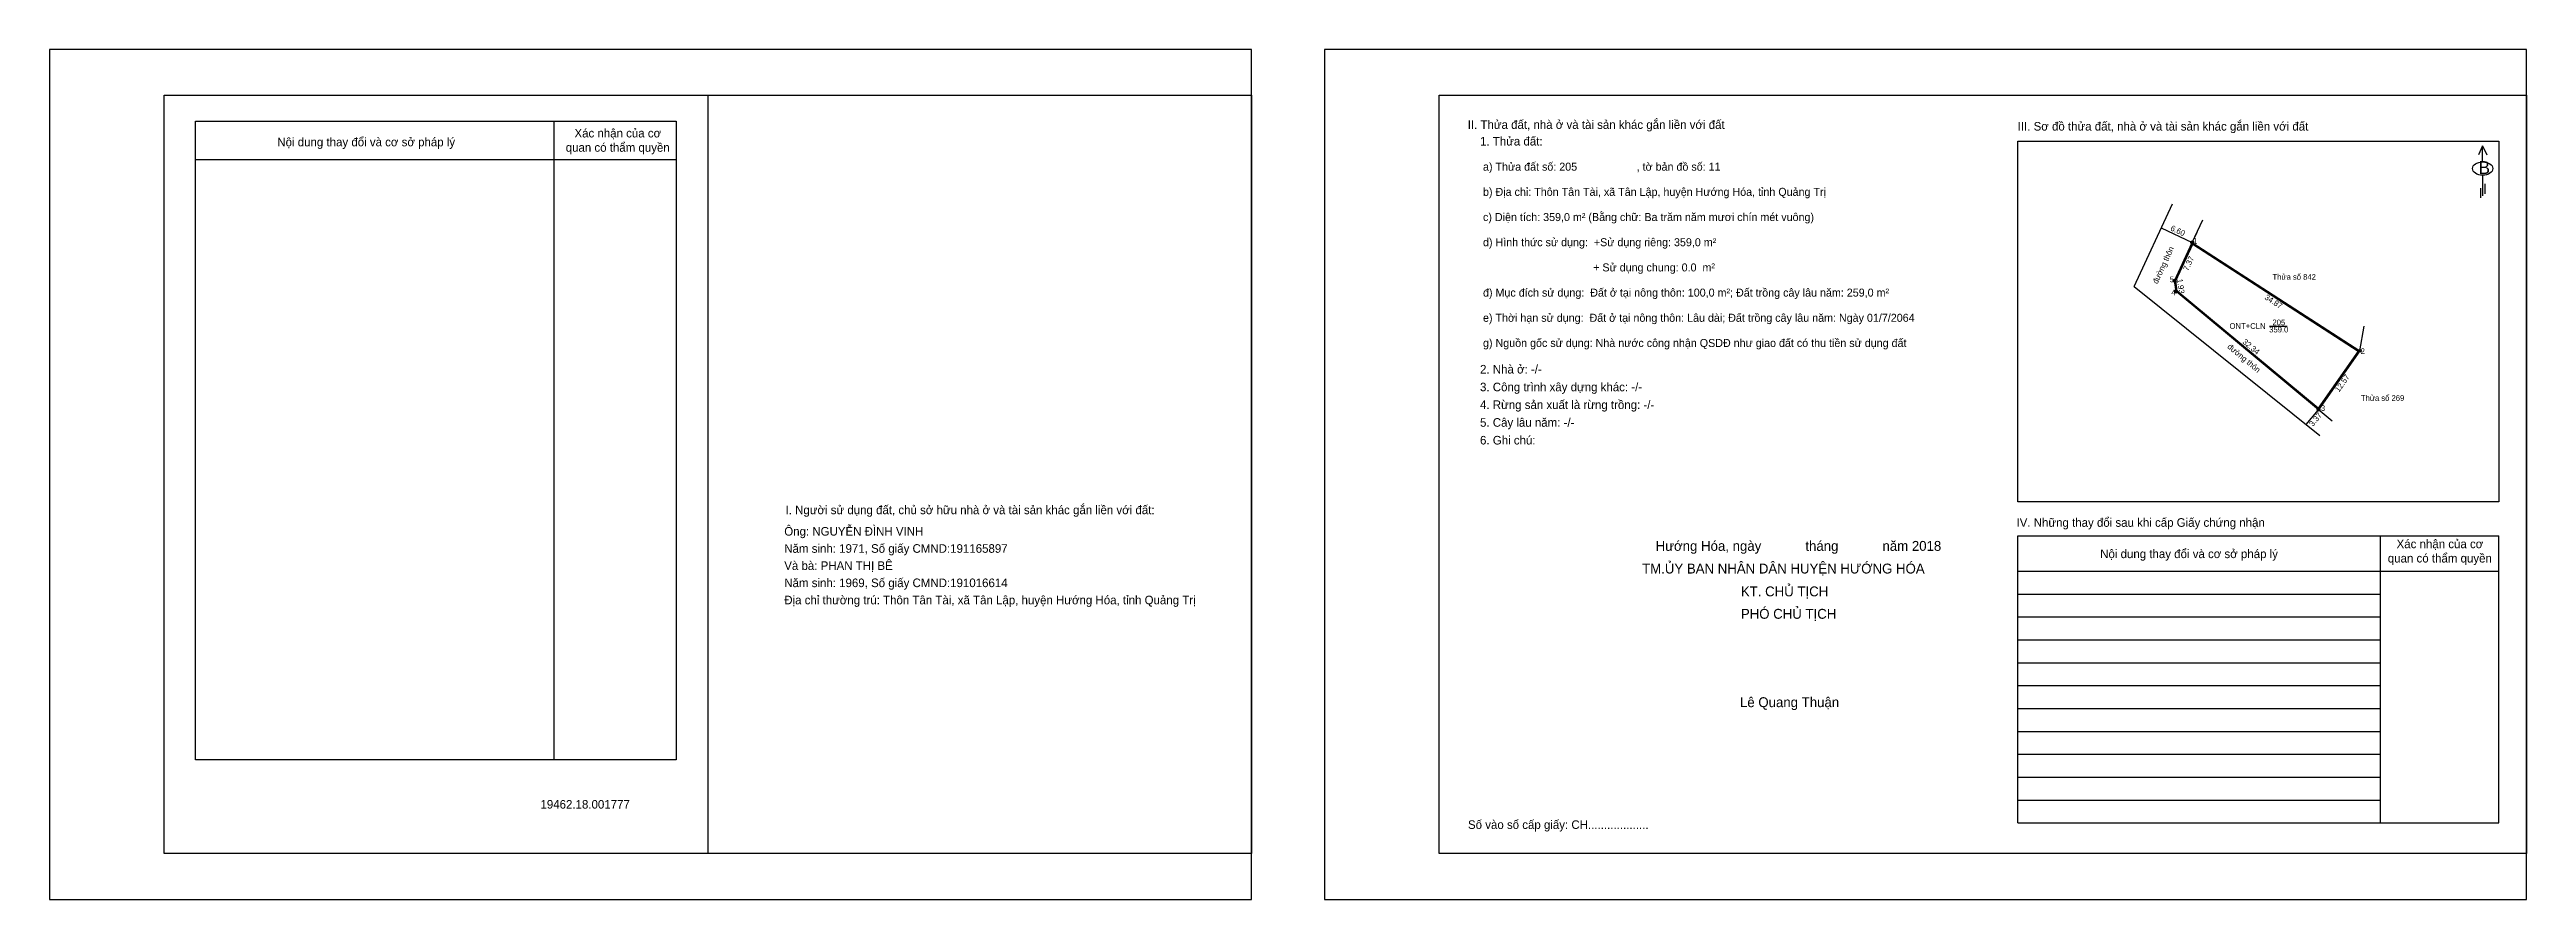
# Model space of a CAD drawing. Extents: x 547214 to 547647, y 1837368 to 1837517.
import ezdxf

# ---------------------------------------------------------------- set-up
doc = ezdxf.new("R2010")
doc.units = 0
for name, color, linetype in [('CanhThua', 7, 'Continuous'), ('ChieuDaiCanhThua', 7, 'Continuous'), ('Khung', 7, 'Continuous'), ('KhungInTrang1', 7, 'Continuous'), ('KhungInTrang2', 7, 'Continuous'), ('Level 1', 7, 'Continuous'), ('Level 2', 7, 'Continuous'), ('Level 23', 7, 'Continuous'), ('MocDinhThua', 7, 'Continuous'), ('NhanDiaChinhThua', 7, 'Continuous'), ('ON', 7, 'Continuous'), ('RauThua', 7, 'Continuous'), ('SoHieuDinhThua', 7, 'Continuous'), ('Template', 7, 'Continuous'), ('ThongTin', 7, 'Continuous')]:
    doc.layers.add(name, color=color, linetype=linetype)

msp = doc.modelspace()

# ---------------------------------------------------------------- linework, layer by layer
at = {"layer": 'CanhThua'}
for p, q in [((547585.27, 1837476.4), (547588.37, 1837483.09)), ((547585.27, 1837476.4), (547588.37, 1837483.09)), ((547588.37, 1837483.09), (547617.64, 1837464.15)), ((547585.52, 1837474.49), (547585.27, 1837476.4)), ((547585.52, 1837474.49), (547585.27, 1837476.4)), ((547610.42, 1837453.86), (547585.52, 1837474.49)), ((547612.82, 1837451.87), (547585.52, 1837474.49)), ((547617.64, 1837464.15), (547610.42, 1837453.86))]:
    msp.add_line(p, q, dxfattribs=at)
at = {"layer": 'ChieuDaiCanhThua'}
for p, q in [((547582.92, 1837485.62), (547588.37, 1837483.09)), ((547608.27, 1837451.26), (547610.42, 1837453.86))]:
    msp.add_line(p, q, dxfattribs=at)
at = {"layer": 'Khung'}
for p, q in [((547456.75, 1837508.79), (547646.75, 1837508.79)), ((547456.75, 1837376.29), (547456.75, 1837508.79)), ((547557.9, 1837437.75), (547557.9, 1837500.8)), ((547557.9, 1837500.8), (547641.9, 1837500.8)), ((547641.9, 1837500.8), (547641.9, 1837437.75)), ((547641.9, 1837437.75), (547557.9, 1837437.75))]:
    msp.add_line(p, q, dxfattribs=at)
msp.add_lwpolyline([(547423.96, 1837376.29), (547233.96, 1837376.29), (547233.96, 1837508.79), (547423.96, 1837508.79)], close=True, dxfattribs=at)
for points in [[(547328.96, 1837508.79), (547328.96, 1837376.29)], [(547646.75, 1837508.79), (547646.75, 1837376.29), (547456.75, 1837376.29)]]:
    msp.add_lwpolyline(points, dxfattribs=at)
at = {"layer": 'KhungInTrang1'}
msp.add_lwpolyline([(547213.96, 1837516.79), (547213.96, 1837368.29), (547423.96, 1837368.29), (547423.96, 1837516.79)], close=True, dxfattribs=at)
at = {"layer": 'KhungInTrang2'}
msp.add_lwpolyline([(547436.75, 1837516.79), (547436.75, 1837368.29), (547646.75, 1837368.29), (547646.75, 1837516.79)], close=True, dxfattribs=at)
at = {"layer": 'Level 1'}
msp.add_line((547578.18, 1837475.36), (547610.64, 1837449.36), dxfattribs=at)
msp.add_lwpolyline([(547578.18, 1837475.36), (547584.88, 1837489.85)], dxfattribs=at)
at = {"layer": 'Level 2'}
msp.add_lwpolyline([(547617.36, 1837464.09), (547610.38, 1837454.15), (547585.71, 1837474.59), (547585.48, 1837476.37), (547588.45, 1837482.8), (547617.36, 1837464.09)], dxfattribs=at)
at = {"layer": 'Level 23'}
msp.add_line((547588.37, 1837483.09), (547589.2, 1837484.9), dxfattribs=at)
at = {"layer": 'MocDinhThua'}
for centre in [(547588.37, 1837483.09), (547585.27, 1837476.4), (547585.52, 1837474.49), (547617.64, 1837464.15), (547610.42, 1837453.86)]:
    msp.add_circle(centre, 0.248, dxfattribs=at)
at = {"layer": 'NhanDiaChinhThua'}
msp.add_line((547601.87, 1837468.48), (547604.94, 1837468.48), dxfattribs=at)
at = {"layer": 'ON'}
for p, q in [((547239.46, 1837504.29), (547323.46, 1837504.29)), ((547239.46, 1837392.68), (547239.46, 1837504.29)), ((547323.46, 1837504.29), (547323.46, 1837392.68)), ((547239.46, 1837497.59), (547323.46, 1837497.59)), ((547557.9, 1837431.83), (547641.9, 1837431.83)), ((547621.17, 1837431.83), (547621.17, 1837381.67)), ((547557.9, 1837425.65), (547641.9, 1837425.65)), ((547557.9, 1837421.65), (547621.17, 1837421.65)), ((547557.9, 1837417.65), (547621.17, 1837417.65)), ((547557.9, 1837413.65), (547621.17, 1837413.65)), ((547557.9, 1837409.65), (547621.17, 1837409.65)), ((547557.9, 1837405.65), (547621.17, 1837405.65)), ((547557.9, 1837401.65), (547621.17, 1837401.65)), ((547557.9, 1837397.65), (547621.17, 1837397.65)), ((547557.9, 1837393.65), (547621.17, 1837393.65)), ((547557.9, 1837389.65), (547621.17, 1837389.65)), ((547557.9, 1837385.65), (547621.17, 1837385.65))]:
    msp.add_line(p, q, dxfattribs=at)
for points in [[(547302.1, 1837504.29), (547302.1, 1837392.68)], [(547557.9, 1837381.67), (547557.9, 1837431.83)], [(547641.9, 1837381.67), (547641.9, 1837431.83)], [(547323.46, 1837392.68), (547239.46, 1837392.68)]]:
    msp.add_lwpolyline(points, dxfattribs=at)
at = {"layer": 'RauThua'}
for p, q in [((547588.37, 1837483.09), (547590.2, 1837487.05)), ((547617.64, 1837464.15), (547618.38, 1837468.45))]:
    msp.add_line(p, q, dxfattribs=at)
at = {"layer": 'Template'}
for p, q in [((547639.08, 1837499.99), (547638.36, 1837498.4)), ((547639.08, 1837497.17), (547639.08, 1837499.99)), ((547639.08, 1837499.99), (547639.81, 1837498.4)), ((547638.72, 1837492.59), (547638.72, 1837490.85)), ((547639.1, 1837494.82), (547639.1, 1837491.25)), ((547639.5, 1837493.33), (547639.5, 1837491.59)), ((547557.9, 1837381.67), (547641.9, 1837381.67))]:
    msp.add_line(p, q, dxfattribs=at)
msp.add_ellipse((547639.1, 1837495.99), major_axis=(1.78, 0), ratio=0.655849, dxfattribs=at)

# ---------------------------------------------------------------- texts
at = {"layer": 'ChieuDaiCanhThua'}
for s, rotation, p in [('6.60', 335.138, (547584.45, 1837485.23)), ('7.37', 65.138, (547587.63, 1837478.02)), ('1.93', 277.4571, (547585.7, 1837476.67)), ('34.87', 327.0975, (547600.89, 1837473.25)), ('32.34', 320.3578, (547597.04, 1837465.54)), ('đường thôn', 320.3578, (547594.39, 1837464.71)), ('12.57', 54.9296, (547614.01, 1837456.84)), ('3.37', 50.3578, (547609.44, 1837450.84))]:
    msp.add_text(s, height=1, rotation=rotation, dxfattribs=at).set_placement(p)
at = {"layer": 'Level 1'}
msp.add_text('đường thôn', height=1, rotation=65.138, dxfattribs=at).set_placement((547582.27, 1837475.75))
at = {"layer": 'NhanDiaChinhThua'}
for s, p in [('Thửa số 842', (547602.38, 1837476.56)), ('ONT+CLN', (547594.88, 1837467.98)), ('359.0', (547601.8, 1837467.36)), ('205', (547602.37, 1837468.61)), ('Thửa số 269', (547617.82, 1837455.4))]:
    msp.add_text(s, height=1, dxfattribs=at).set_placement(p)
at = {"layer": 'ON'}
for s, height, p in [('Nội dung thay đổi và cơ sở pháp lý', 1.5, (547253.76, 1837499.88)), ('quan có thẩm quyền', 1.5, (547304.15, 1837498.93)), ('Xác nhận của cơ ', 1.5, (547305.68, 1837501.43)), ('I. Người sử dụng đất, chủ sở hữu nhà ở và tài sản khác gắn liền với đất:', 1.5, (547342.56, 1837435.6)), ('IV. Những thay đổi sau khi cấp Giấy chứng nhận', 1.5, (547557.65, 1837433.4)), ('Xác nhận của cơ ', 1.5, (547624.06, 1837429.66)), ('Nội dung thay đổi và cơ sở pháp lý', 1.5, (547572.27, 1837427.93)), ('quan có thẩm quyền', 1.5, (547622.53, 1837427.16)), ('Lê Quang Thuận', 1.7268, (547509.33, 1837401.89))]:
    msp.add_text(s, height=height, dxfattribs=at).set_placement(p)
at = {"layer": 'SoHieuDinhThua'}
for s, p in [('1', (547588.48, 1837482.84)), ('5', (547584.43, 1837476.13)), ('4', (547584.69, 1837473.82)), ('2', (547617.78, 1837463.58)), ('3', (547610.83, 1837453.63))]:
    msp.add_text(s, height=1, dxfattribs=at).set_placement(p)
at = {"layer": 'Template'}
for s, height, p in [('II. Thửa đất, nhà ở và tài sản khác gắn liền với đất', 1.5, (547461.76, 1837502.92)), ('III. Sơ đồ thửa đất, nhà ở và tài sản khác gắn liền với đất', 1.5, (547557.85, 1837502.63)), ('B', 2.25, (547638.38, 1837495.04)), ('TM.ỦY BAN NHÂN DÂN HUYỆN HƯỚNG HÓA', 1.7268, (547492.23, 1837425.24)), ('Hướng Hóa, ngày            tháng            năm 2018', 1.7268, (547494.59, 1837429.2)), ('KT. CHỦ TỊCH', 1.7268, (547509.49, 1837421.25)), ('PHÓ CHỦ TỊCH', 1.7268, (547509.49, 1837417.33)), ('19462.18.001777', 1.5, (547299.74, 1837384.16)), ('Số vào sổ cấp giấy: CH...................', 1.5, (547461.81, 1837380.61))]:
    msp.add_text(s, height=height, dxfattribs=at).set_placement(p)
at = {"layer": 'ThongTin'}
for s, height, p in [('1. Thửa đất: ', 1.5, (547463.91, 1837500.02)), (' a) Thửa đất số: 205                    , tờ bản đồ số: 11', 1.4, (547463.91, 1837495.62)), (' b) Địa chỉ: Thôn Tân Tài, xã Tân Lập, huyện Hướng Hóa, tỉnh Quảng Trị', 1.4, (547463.91, 1837491.22)), (' c) Diện tích: 359,0 m² (Bằng chữ: Ba trăm năm mươi chín mét vuông)', 1.4, (547463.91, 1837486.82)), (' d) Hình thức sử dụng:  +Sử dụng riêng: 359,0 m²', 1.4, (547463.91, 1837482.42)), ('                                      + Sử dụng chung: 0.0  m²', 1.4, (547463.91, 1837478.02)), (' đ) Mục đích sử dụng:  Đất ở tại nông thôn: 100,0 m²; Đất trồng cây lâu năm: 259,0 m²', 1.4, (547463.91, 1837473.62)), (' e) Thời hạn sử dụng:  Đất ở tại nông thôn: Lâu dài; Đất trồng cây lâu năm: Ngày 01/7/2064', 1.4, (547463.91, 1837469.22)), (' g) Nguồn gốc sử dụng: Nhà nước công nhận QSDĐ như giao đất có thu tiền sử dụng đất  ', 1.4, (547463.91, 1837464.82)), ('2. Nhà ở: -/-', 1.5, (547463.91, 1837460.18)), ('3. Công trình xây dựng khác: -/-', 1.5, (547463.91, 1837457.08)), ('4. Rừng sản xuất là rừng trồng: -/-', 1.5, (547463.91, 1837453.98)), ('5. Cây lâu năm: -/-', 1.5, (547463.91, 1837450.88)), ('6. Ghi chú:', 1.5, (547463.91, 1837447.78)), ('Ông: NGUYỄN ĐÌNH VINH', 1.5, (547342.34, 1837431.86)), ('Và bà: PHAN THỊ BÊ', 1.5, (547342.34, 1837425.86)), ('Năm sinh: 1971, Số giấy CMND:191165897', 1.5, (547342.34, 1837428.86)), ('Năm sinh: 1969, Số giấy CMND:191016614', 1.5, (547342.34, 1837422.86)), ('Địa chỉ thường trú: Thôn Tân Tài, xã Tân Lập, huyện Hướng Hóa, tỉnh Quảng Trị', 1.5, (547342.34, 1837419.86))]:
    msp.add_text(s, height=height, dxfattribs=at).set_placement(p)

doc.saveas('drawing.dxf')
